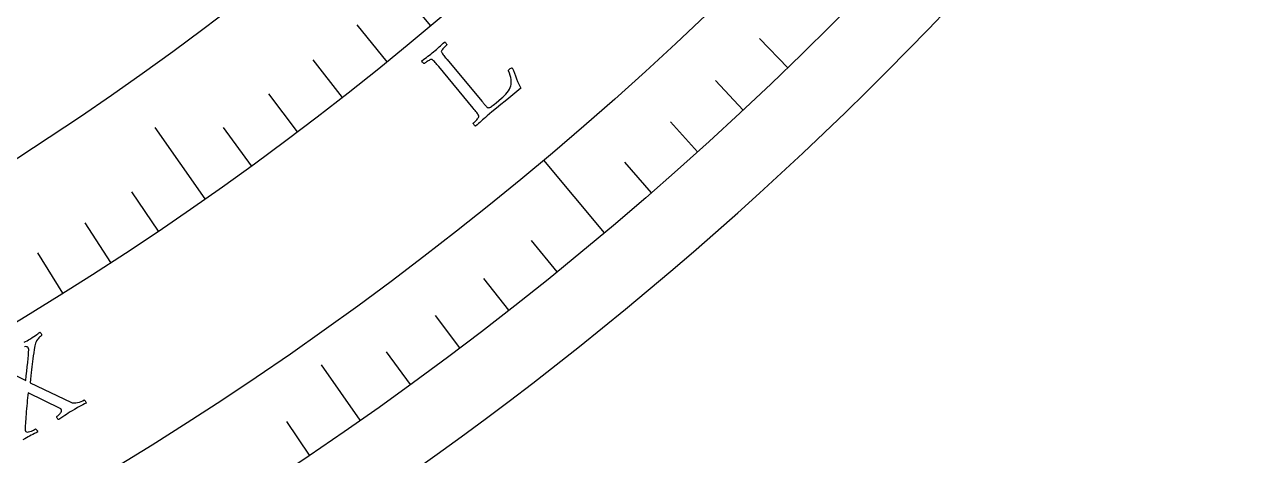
# Model space of a CAD drawing. Header units: millimetres. Extents: x -76 to 76, y -76 to 86.
# Drawn here: x 35.64 to 61.75, y -61.75 to -52.67 of the extents above; entities that cross this region are included whole.
import ezdxf

# ---------------------------------------------------------------- set-up
doc = ezdxf.new("R2010")
doc.units = ezdxf.units.MM
for name, color, linetype in [('CUT_OUTER', 1, 'Continuous'), ('ENGRAVE', 7, 'Continuous'), ('ENGRAVE_FINE', 8, 'Continuous'), ('TEXT', 5, 'Continuous')]:
    doc.layers.add(name, color=color, linetype=linetype)

msp = doc.modelspace()

# ---------------------------------------------------------------- linework, layer by layer
at = {"layer": 'CUT_OUTER'}
msp.add_arc((0.0001, -0.0001), 75.9999, 179.913117, 0.0001, dxfattribs=at)
at = {"layer": 'ENGRAVE'}
for points in [[(44.2109, -52.6885), (42.5988, -50.7673)], [(39.4506, -56.3413), (38.3957, -54.8347)], [(47.8748, -57.055), (46.5925, -55.5267)], [(42.72, -61.0104), (41.9026, -59.8432)]]:
    msp.add_lwpolyline(points, dxfattribs=at)
for radius in [74.48, 74.48, 72.485, 68.78, 68.78, 65.854, 60.42, 60.42, 57.228]:
    msp.add_circle((0, 0), radius, dxfattribs=at)
at = {"layer": 'ENGRAVE_FINE'}
for points in [[(43.2847, -53.4521), (42.6533, -52.6725)], [(51.7382, -53.5764), (51.1442, -52.9614)], [(42.3452, -54.1994), (41.7276, -53.4088)], [(50.7952, -54.4712), (50.2121, -53.8459)], [(41.3928, -54.9302), (40.7891, -54.129)], [(49.8368, -55.3494), (49.2647, -54.714)], [(40.4279, -55.6442), (39.8382, -54.8326)], [(48.8633, -56.2108), (48.3023, -55.5655)], [(38.4613, -57.0212), (37.9003, -56.1895)], [(37.4603, -57.6838), (36.9139, -56.8424)], [(46.8718, -57.8818), (46.3337, -57.2174)], [(36.4478, -58.3287), (35.9162, -57.478)], [(45.8545, -58.691), (45.3281, -58.0173)], [(44.8232, -59.4824), (44.3086, -58.7995)], [(43.7782, -60.2556), (43.2757, -59.5639)], [(41.6487, -61.7467), (41.1706, -61.0379)]]:
    msp.add_lwpolyline(points, dxfattribs=at)
at = {"layer": 'TEXT'}
msp.add_lwpolyline([(45.2848, -54.281), (45.2868, -54.2834), (45.2892, -54.2863), (45.292, -54.2897), (45.2953, -54.2937), (45.3038, -54.3039), (45.3136, -54.3155), (45.3245, -54.3286), (45.3367, -54.3432), (45.3493, -54.3581), (45.3616, -54.372), (45.3736, -54.3851), (45.3854, -54.3973), (45.3962, -54.4075), (45.4053, -54.4147), (45.4127, -54.4188), (45.4185, -54.4198), (45.4352, -54.4171), (45.452, -54.4119), (45.4687, -54.4043), (45.4854, -54.3943), (45.5041, -54.381), (45.5268, -54.3636), (45.5536, -54.3422), (45.5844, -54.3167), (45.7006, -54.219), (45.7302, -54.1926), (45.7598, -54.1632), (45.7893, -54.1309), (45.8189, -54.0957), (45.8458, -54.0595), (45.8674, -54.0244), (45.8838, -53.9903), (45.895, -53.9572), (45.9009, -53.9265), (45.9039, -53.8937), (45.904, -53.8589), (45.9013, -53.8221), (45.8948, -53.7825), (45.8838, -53.7395), (45.8683, -53.6932), (45.8483, -53.6435), (45.847, -53.6351), (45.8496, -53.626), (45.8563, -53.6163), (45.8668, -53.6059), (45.8847, -53.592), (45.9008, -53.5823), (45.9151, -53.5768), (45.9276, -53.5755), (45.949, -53.6307), (45.9708, -53.6877), (45.993, -53.7466), (46.0156, -53.8074), (46.0385, -53.8662), (46.0615, -53.919), (46.0846, -53.9659), (46.1078, -54.0068), (46.0246, -54.0773), (45.9411, -54.1469), (45.8572, -54.2156), (45.7731, -54.2835), (45.6864, -54.3534), (45.5948, -54.4281), (45.4981, -54.5076), (45.3964, -54.5918), (45.3613, -54.6213), (45.3284, -54.6496), (45.2977, -54.6767), (45.2692, -54.7027), (45.2413, -54.7281), (45.2125, -54.7536), (45.1829, -54.779), (45.1524, -54.8045), (45.1446, -54.8025), (45.1366, -54.7979), (45.1286, -54.7907), (45.1205, -54.781), (45.1133, -54.7705), (45.108, -54.761), (45.1048, -54.7526), (45.1035, -54.7452), (45.1111, -54.7386), (45.121, -54.7295), (45.1332, -54.7177), (45.1478, -54.7033), (45.163, -54.6875), (45.1773, -54.6713), (45.1907, -54.6548), (45.2031, -54.638), (45.2131, -54.6224), (45.2193, -54.6094), (45.2217, -54.5992), (45.2203, -54.5917), (45.2128, -54.5749), (45.2029, -54.5571), (45.1905, -54.5382), (45.1756, -54.5182), (45.1591, -54.4973), (45.1418, -54.4758), (45.1237, -54.4536), (45.1048, -54.4307), (44.3742, -53.549), (44.3552, -53.5261), (44.3365, -53.504), (44.3183, -53.4827), (44.3005, -53.4621), (44.2832, -53.4433), (44.2667, -53.4272), (44.251, -53.4139), (44.2359, -53.4033), (44.2282, -53.3997), (44.2176, -53.3997), (44.2042, -53.4035), (44.1879, -53.411), (44.1702, -53.4206), (44.1524, -53.431), (44.1345, -53.4421), (44.1166, -53.4539), (44.1001, -53.4652), (44.0865, -53.4747), (44.0758, -53.4825), (44.0681, -53.4885), (44.0612, -53.4858), (44.0536, -53.4809), (44.0453, -53.4739), (44.0364, -53.4648), (44.0284, -53.455), (44.0229, -53.4457), (44.0198, -53.4371), (44.0192, -53.4292), (44.0512, -53.4047), (44.0831, -53.3805), (44.1148, -53.3566), (44.1463, -53.3331), (44.1774, -53.3097), (44.208, -53.286), (44.2379, -53.2622), (44.2672, -53.2382), (44.2969, -53.2131), (44.3259, -53.188), (44.3541, -53.1627), (44.3817, -53.1374), (44.4092, -53.1119), (44.4374, -53.0859), (44.4664, -53.0595), (44.4961, -53.0326), (44.5039, -53.0347), (44.5118, -53.0392), (44.5199, -53.0463), (44.5281, -53.056), (44.5354, -53.0664), (44.5408, -53.0758), (44.5442, -53.0842), (44.5456, -53.0915), (44.5382, -53.098), (44.5286, -53.1071), (44.5168, -53.1187), (44.5027, -53.1328), (44.4879, -53.1483), (44.4739, -53.1637), (44.4608, -53.179), (44.4485, -53.1943), (44.4385, -53.2087), (44.4323, -53.2212), (44.4298, -53.232), (44.4312, -53.241), (44.4378, -53.2546), (44.4465, -53.2693), (44.4571, -53.2851), (44.4696, -53.3018), (44.4836, -53.3195), (44.4983, -53.3378), (44.5139, -53.3568), (44.5302, -53.3765), (44.5328, -53.3797), (44.5354, -53.3828), (44.5381, -53.386), (44.5407, -53.3892), (44.5434, -53.3923), (44.546, -53.3955), (44.5486, -53.3986), (44.5513, -53.4018)], close=True, dxfattribs=at)
for points in [[(35.6326, -59.3655), (35.6612, -59.3499), (35.6909, -59.3329), (35.7215, -59.3148), (35.7635, -59.2891), (35.8017, -59.2648), (35.836, -59.2421), (35.8664, -59.2208), (35.8938, -59.2012), (35.9187, -59.1835), (35.9412, -59.1676), (35.9613, -59.1536), (35.9668, -59.1579), (35.9729, -59.1643), (35.9797, -59.1726), (35.987, -59.183), (35.9935, -59.1941), (35.9975, -59.2047), (35.999, -59.2149), (35.9981, -59.2245), (35.992, -59.2287), (35.9831, -59.2356), (35.9713, -59.2453), (35.9566, -59.2577), (35.9406, -59.2726), (35.9248, -59.2898), (35.9092, -59.3093), (35.8937, -59.3311), (35.8797, -59.3549), (35.8681, -59.3807), (35.859, -59.4083), (35.8525, -59.4378), (35.8418, -59.514), (35.8317, -59.585), (35.8221, -59.6508), (35.8132, -59.7114), (35.8048, -59.7694), (35.7969, -59.8275), (35.7897, -59.8857), (35.7829, -59.9439), (35.7763, -60.0048), (35.7693, -60.0711), (35.7618, -60.1428), (35.754, -60.22), (36.6121, -60.6278), (36.6447, -60.6394), (36.6796, -60.6448), (36.7168, -60.6439), (36.7563, -60.6368), (36.7954, -60.6258), (36.8315, -60.6129), (36.8644, -60.5983), (36.8943, -60.5819), (36.9008, -60.5858), (36.9075, -60.5924), (36.9145, -60.6016), (36.9216, -60.6135), (36.928, -60.6255), (36.9326, -60.6349), (36.9355, -60.6418), (36.9366, -60.6462), (36.9022, -60.664), (36.8702, -60.6806), (36.8406, -60.6958), (36.8135, -60.7098), (36.7864, -60.7241), (36.7569, -60.7404), (36.725, -60.7588), (36.6907, -60.7793), (36.6438, -60.8078), (36.6003, -60.8349), (36.5602, -60.8606), (36.5234, -60.8847), (36.4867, -60.9092), (36.4471, -60.9356), (36.4043, -60.9641), (36.3586, -60.9945), (36.3509, -60.9911), (36.343, -60.9846), (36.3349, -60.975), (36.3266, -60.9624), (36.3198, -60.9497), (36.3163, -60.9398), (36.3161, -60.9327), (36.3192, -60.9284), (36.3272, -60.9231), (36.3368, -60.9155), (36.3482, -60.9058), (36.3612, -60.8938), (36.3746, -60.8803), (36.3869, -60.866), (36.3982, -60.851), (36.4083, -60.8352), (36.416, -60.8198), (36.4196, -60.8057), (36.4192, -60.793), (36.4149, -60.7817), (36.4131, -60.7793), (36.4106, -60.7766), (36.4075, -60.7738), (36.4036, -60.7709), (36.3994, -60.7681), (36.3953, -60.7658), (36.3914, -60.7641), (36.3875, -60.7629), (35.7129, -60.4294), (35.7073, -60.4802), (35.7018, -60.5336), (35.6963, -60.5895), (35.6909, -60.648), (35.6855, -60.7074), (35.6803, -60.766), (35.6753, -60.824), (35.6703, -60.8813), (35.6658, -60.9365), (35.6619, -60.9881), (35.6587, -61.0361), (35.6561, -61.0805), (35.6541, -61.1198), (35.6526, -61.1525), (35.6516, -61.1785), (35.6511, -61.1978), (35.6514, -61.2013), (35.6516, -61.2055), (35.6519, -61.2105), (35.6523, -61.2162), (35.6531, -61.2223), (35.6546, -61.2284), (35.6569, -61.2344), (35.66, -61.2404), (35.6686, -61.2493), (35.682, -61.2549), (35.7003, -61.2571), (35.7233, -61.2559), (35.7517, -61.2497), (35.786, -61.2372), (35.8261, -61.2182), (35.872, -61.1928), (35.8786, -61.1967), (35.8857, -61.2031), (35.8932, -61.212), (35.9012, -61.2234), (35.9083, -61.235), (35.9131, -61.2443), (35.9155, -61.2514), (35.9157, -61.2563), (35.882, -61.273), (35.8481, -61.2899), (35.8139, -61.3072), (35.7795, -61.3248), (35.7453, -61.3427), (35.7117, -61.3608), (35.6786, -61.3791), (35.646, -61.3978), (35.6023, -61.4234)], [(35.1576, -59.9151), (35.6646, -60.1708), (35.6748, -60.072), (35.6849, -59.9759), (35.695, -59.8826), (35.705, -59.7921), (35.7138, -59.7083), (35.7201, -59.6351), (35.724, -59.5726), (35.7255, -59.5206), (35.7251, -59.5128), (35.724, -59.5055), (35.7221, -59.4986), (35.7195, -59.4922), (35.7169, -59.4866), (35.7147, -59.4823), (35.7132, -59.4792), (35.7122, -59.4774), (35.7053, -59.4699), (35.6947, -59.4639), (35.6801, -59.4594), (35.6618, -59.4564), (35.6381, -59.458)]]:
    msp.add_lwpolyline(points, dxfattribs=at)

doc.saveas('drawing.dxf')
